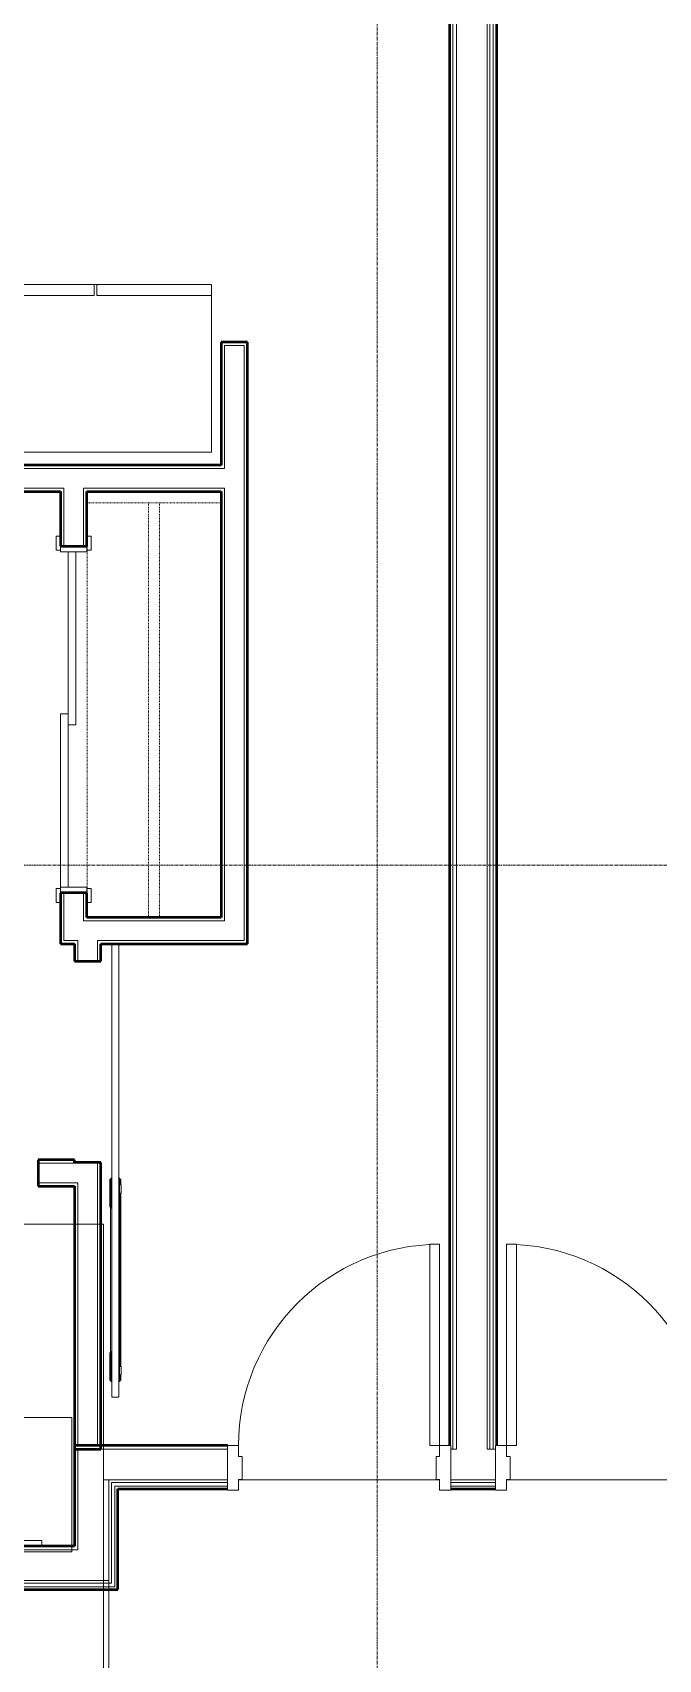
# Model space of a CAD drawing. Header units: inches. Extents: x -4218 to -1830, y 9767 to 12426.
# Drawn here: x -3216 to -3103.9, y 11705.1 to 11996.1 of the extents above; entities that cross this region are included whole.
import ezdxf

# ---------------------------------------------------------------- set-up
doc = ezdxf.new("R2010")
doc.units = ezdxf.units.IN
doc.header["$MEASUREMENT"] = 0
doc.linetypes.add('Dash', pattern=[0.25, 0.125, -0.125])
doc.linetypes.add('Grid Line 1_2_', pattern=[0.875, 0.5, -0.125, 0.125, -0.125])
for name, color, linetype, lineweight in [('0-1', 7, 'Continuous', 5), ('0-2', 252, 'Continuous', 9), ('0-3', 10, 'Continuous', 9), ('A-DOOR-1', 10, 'Continuous', 9), ('A-DOOR-2', 50, 'Continuous', 20), ('A-DOOR-3', 7, 'Continuous', 50), ('A-DOOR-FRAM-1', 50, 'Continuous', 20), ('A-FLOR-4', 192, 'Continuous', 9), ('A-WALL-1', 7, 'Continuous', 50), ('A-WALL-2', 250, 'Continuous', 13), ('I-WALL-1', 7, 'Continuous', 50), ('Q-CASE-2', 252, 'Continuous', 9), ('Q-CASE-3', 10, 'Continuous', 9), ('Q-CASE-HDLN-1', 10, 'Dash', 9), ('Q-SPCQ-1', 10, 'Continuous', 9), ('S-GRID-1', 1, 'Grid Line 1_2_', 9)]:
    doc.layers.add(name, color=color, linetype=linetype, lineweight=lineweight)

# ---------------------------------------------------------------- blocks, each defined once
blk = doc.blocks.new('SLIDING - FLUSH - 5-0 x 6-8-3203585-BACKGROUND - 2ND FLOOR')
at = {"layer": 'A-DOOR-1'}
for p, q in [((-30.25, 3), (-32.75, 3)), ((-32.75, 3), (-32.75, 2.25)), ((-30.25, 2.25), (-30.25, 3)), ((30.25, 3), (30.25, 2.25)), ((32.75, 3), (30.25, 3)), ((32.75, 2.25), (32.75, 3)), ((-32.75, 2.25), (-30.25, 2.25)), ((30.25, 2.25), (32.75, 2.25)), ((-30.25, -2.5), (-32.75, -2.5)), ((-32.75, -2.5), (-32.75, -3.25)), ((-30.25, -3.25), (-30.25, -2.5)), ((32.75, -2.5), (30.25, -2.5)), ((30.25, -2.5), (30.25, -3.25)), ((32.75, -3.25), (32.75, -2.5)), ((-32.75, -3.25), (-30.25, -3.25)), ((30.25, -3.25), (32.75, -3.25))]:
    blk.add_line(p, q, dxfattribs=at)
at = {"layer": 'A-DOOR-2'}
for p, q in [((1, 2.25), (-30, 2.25)), ((-30, 2.25), (-30, 0.87)), ((-30, 0.87), (1, 0.87)), ((30, 0.87), (-1, 0.87)), ((-1, 0.87), (-1, -0.5)), ((1, 0.87), (1, 2.25)), ((30, -0.5), (30, 0.87)), ((-1, -0.5), (30, -0.5))]:
    blk.add_line(p, q, dxfattribs=at)
at = {"layer": 'A-DOOR-FRAM-1'}
for p, q in [((-30, 2.25), (-31, 2.25)), ((-31, 2.25), (-31, -2.5)), ((-30, -2.5), (-30, 2.25)), ((31, 2.25), (30, 2.25)), ((30, 2.25), (30, -2.5)), ((31, -2.5), (31, 2.25)), ((-31, -2.5), (-30, -2.5)), ((30, -2.5), (31, -2.5))]:
    blk.add_line(p, q, dxfattribs=at)
blk = doc.blocks.new('Refrigerator_-_Side-by-Side_6047 - 36_ X 30_-1372843-BACKGROUND - 2ND FLOOR')
at = {"layer": 'Q-SPCQ-1'}
for p, q in [((-17.88, 15.58), (17.87, 15.58)), ((-17.88, -14.42), (-17.88, 15.58)), ((-17.88, 15.58), (-3.13, 15.58)), ((-17.88, 15.58), (-17.88, 13.58)), ((-3.13, 13.58), (-3.13, 15.58)), ((-2.63, 15.58), (17.87, 15.58)), ((-2.63, 15.58), (-2.63, 13.58)), ((17.87, 15.58), (17.87, -14.42)), ((17.87, 13.58), (17.87, 15.58)), ((-3.13, 13.58), (-17.88, 13.58)), ((17.87, 13.58), (-2.63, 13.58)), ((17.87, -14.42), (-17.88, -14.42))]:
    blk.add_line(p, q, dxfattribs=at)
blk = doc.blocks.new('BARN - FLUSH - 3-0 x 7-0 BARN DOOR-V156-BACKGROUND - 2ND FLOOR')
at = {"layer": 'A-DOOR-1'}
for p, q in [((21, -4.32), (-60, -4.32)), ((-60, -4.95), (-60, -4.32)), ((-60, -5.57), (-60, -4.95)), ((-60, -5.57), (21, -5.57)), ((-54.5, -5.67), (-56, -5.67)), ((-56, -5.67), (-56, -6)), ((-54.5, -6), (-54.5, -5.67)), ((-52, -4.07), (-26, -4.07)), ((-23.5, -6), (-23.5, -5.67)), ((-22, -5.67), (-23.5, -5.67)), ((-22, -5.67), (-22, -6)), ((21, -4.32), (21, -4.95)), ((21, -4.95), (21, -5.57)), ((-54.5, -6), (-56, -6)), ((-22, -6), (-23.5, -6))]:
    blk.add_line(p, q, dxfattribs=at)
at = {"layer": 'A-DOOR-3'}
for p, q in [((-52, -4.07), (-57, -4.07)), ((-57, -4.07), (-57, -4.32)), ((-57, -5.59), (-57, -5.82)), ((-52, -4.33), (-52, -4.07)), ((-21, -4.07), (-26, -4.07)), ((-26, -4.07), (-26, -4.32)), ((-21, -4.32), (-21, -4.07)), ((-21, -5.82), (-21, -5.59)), ((-57, -5.82), (-56, -5.82)), ((-54.5, -5.82), (-23.5, -5.82)), ((-22, -5.82), (-21, -5.82))]:
    blk.add_line(p, q, dxfattribs=at)
blk = doc.blocks.new('OD_CW_Closet - OD_CW_Closet-2508933-BACKGROUND - 2ND FLOOR')
at = {"layer": 'Q-CASE-HDLN-1'}
for p, q in [((74.9, 24), (0.74, 24)), ((0.74, 24), (0.74, 0)), ((74.9, 0), (74.9, 24)), ((0.74, 13), (74.9, 13)), ((0.74, 11), (74.9, 11)), ((0.74, 0), (74.9, 0))]:
    blk.add_line(p, q, dxfattribs=at)
blk = doc.blocks.new('Bath Vanity - Bath Vanity 60_-V167-BACKGROUND - 2ND FLOOR')
at = {"layer": 'Q-CASE-2'}
for p, q in [((-29.26, 1), (-29.26, 0)), ((30.74, 0.37), (30.74, 1)), ((30.74, 0), (30.74, 0.37)), ((-29.26, 0), (30.74, 0))]:
    blk.add_line(p, q, dxfattribs=at)
at = {"layer": 'Q-CASE-3'}
for p, q in [((30.74, 24), (-29.26, 24)), ((-29.26, 24), (-29.26, 1)), ((30.74, 1), (30.74, 24))]:
    blk.add_line(p, q, dxfattribs=at)
blk = doc.blocks.new('BATHROOM MIRROR - BATHROOM MIRROR 48_-V141-BACKGROUND - 2ND FLOOR')
at = {"layer": 'Q-CASE-3'}
for p, q in [((-23.26, -23), (24.74, -23)), ((-23.26, -23), (-23.26, -24)), ((24.74, -24), (24.74, -23)), ((24.74, -24), (-23.26, -24))]:
    blk.add_line(p, q, dxfattribs=at)
blk = doc.blocks.new('CTR - 1st Phase - Unit Layouts_rvt-1-BACKGROUND - 2ND FLOOR')
at = {"layer": 'A-WALL-1'}
for p, q in [((-3182.25, 11940.76), (-3182.25, 11918.75)), ((-3181.62, 11940.76), (-3182.25, 11940.76)), ((-3178.12, 11940.76), (-3181.62, 11940.76)), ((-3177.5, 11940.76), (-3178.12, 11940.76)), ((-3177.5, 11837.85), (-3177.5, 11940.76)), ((-3182.25, 11918.75), (-3335.1, 11918.75)), ((-3335.1, 11914), (-3211.02, 11914)), ((-3211.02, 11914), (-3211.02, 11904.26)), ((-3206.27, 11904.26), (-3206.27, 11914)), ((-3206.27, 11914), (-3182.25, 11914)), ((-3182.25, 11914), (-3182.25, 11837.85)), ((-3211.02, 11904.26), (-3206.27, 11904.26)), ((-3206.27, 11842.26), (-3211.02, 11842.26)), ((-3211.02, 11842.26), (-3211.02, 11833.1)), ((-3206.27, 11837.85), (-3206.27, 11842.26)), ((-3182.25, 11837.85), (-3206.27, 11837.85)), ((-3177.5, 11833.72), (-3177.5, 11837.85)), ((-3211.02, 11833.1), (-3210.4, 11833.1)), ((-3210.4, 11833.1), (-3208.5, 11833.1)), ((-3208.5, 11833.1), (-3208.5, 11830)), ((-3203.75, 11830), (-3203.75, 11833.1)), ((-3203.75, 11833.1), (-3177.5, 11833.1)), ((-3177.5, 11833.1), (-3177.5, 11833.72)), ((-3208.5, 11830), (-3203.75, 11830)), ((-3208.5, 11794.49), (-3215.02, 11794.49)), ((-3215.02, 11794.49), (-3215.02, 11789.74)), ((-3208.5, 11794), (-3208.5, 11794.49)), ((-3203.75, 11794), (-3208.5, 11794)), ((-3203.75, 11742.72), (-3203.75, 11794)), ((-3215.02, 11789.74), (-3208.5, 11789.74)), ((-3208.5, 11789.74), (-3208.5, 11742.72)), ((-3208.5, 11742.72), (-3207.87, 11742.72)), ((-3207.87, 11742.72), (-3204.37, 11742.72)), ((-3204.37, 11742.72), (-3203.75, 11742.72))]:
    blk.add_line(p, q, dxfattribs=at)
at = {"layer": 'A-WALL-2'}
for p, q in [((-3181.62, 11918.12), (-3181.62, 11940.13)), ((-3178.12, 11940.13), (-3181.62, 11940.13)), ((-3178.12, 11837.85), (-3178.12, 11940.13)), ((-3182.25, 11918.12), (-3334.47, 11918.12)), ((-3181.62, 11918.12), (-3182.25, 11918.12)), ((-3210.4, 11914.62), (-3334.47, 11914.62)), ((-3210.4, 11914.62), (-3210.4, 11914)), ((-3206.9, 11914.62), (-3206.9, 11914)), ((-3182.25, 11914.62), (-3206.9, 11914.62)), ((-3181.62, 11914.62), (-3182.25, 11914.62)), ((-3181.62, 11837.85), (-3181.62, 11914.62)), ((-3210.4, 11914), (-3210.4, 11904.26)), ((-3206.9, 11914), (-3206.9, 11904.26)), ((-3210.4, 11842.26), (-3210.4, 11833.72)), ((-3206.9, 11842.26), (-3206.9, 11837.22)), ((-3206.27, 11837.22), (-3206.9, 11837.22)), ((-3181.62, 11837.22), (-3206.27, 11837.22)), ((-3181.62, 11837.85), (-3181.62, 11837.22)), ((-3178.12, 11837.85), (-3178.12, 11837.22)), ((-3178.12, 11837.22), (-3178.12, 11833.72)), ((-3207.87, 11833.72), (-3210.4, 11833.72)), ((-3207.87, 11833.72), (-3207.87, 11833.1)), ((-3207.87, 11833.1), (-3207.87, 11830)), ((-3204.37, 11833.72), (-3204.37, 11833.1)), ((-3178.12, 11833.72), (-3204.37, 11833.72)), ((-3204.37, 11833.1), (-3204.37, 11830)), ((-3215.02, 11793.87), (-3208.5, 11793.87)), ((-3208.5, 11793.87), (-3207.87, 11793.87)), ((-3207.87, 11794), (-3207.87, 11793.87)), ((-3204.37, 11794), (-3204.37, 11743.35)), ((-3215.02, 11790.37), (-3208.5, 11790.37)), ((-3208.5, 11790.37), (-3207.87, 11790.37)), ((-3207.87, 11790.37), (-3207.87, 11743.35)), ((-3207.87, 11743.35), (-3204.37, 11743.35))]:
    blk.add_line(p, q, dxfattribs=at)
at = {"layer": '0-2'}
for name, p in [('Refrigerator_-_Side-by-Side_6047 - 36_ X 30_-1372843-BACKGROUND - 2ND FLOOR', (-3201.85, 11935.48)), ('Bath Vanity - Bath Vanity 60_-V167-BACKGROUND - 2ND FLOOR', (-3239.71, 11724.37)), ('BATHROOM MIRROR - BATHROOM MIRROR 48_-V141-BACKGROUND - 2ND FLOOR', (-3239.09, 11749.37))]:
    blk.add_blockref(name, p, dxfattribs=at)
for name, p, rotation in [('OD_CW_Closet - OD_CW_Closet-2508933-BACKGROUND - 2ND FLOOR', (-3206.25, 11912.74), 269.9999999999842), ('SLIDING - FLUSH - 5-0 x 6-8-3203585-BACKGROUND - 2ND FLOOR', (-3208.77, 11873.26), 90.00000000002521), ('BARN - FLUSH - 3-0 x 7-0 BARN DOOR-V156-BACKGROUND - 2ND FLOOR', (-3206.12, 11812), 90.00000000000244)]:
    blk.add_blockref(name, p, dxfattribs=dict(at, rotation=rotation))
blk = doc.blocks.new('HOLLOW METAL - UNIT DOOR-2191977-BACKGROUND - 2ND FLOOR')
at = {"layer": 'A-DOOR-1'}
blk.add_arc((18, -4.125), 36, 180, 270, dxfattribs=at)
at = {"layer": 'A-DOOR-2'}
for p, q in [((16.25, -4.125), (18, -4.125)), ((16.25, -40.125), (16.25, -4.125)), ((18, -4.125), (18, -40.125)), ((18, -40.125), (16.25, -40.125))]:
    blk.add_line(p, q, dxfattribs=at)
at = {"layer": 'A-DOOR-FRAM-1'}
for p, q in [((-20, 3.875), (-18, 3.875)), ((-20, -4.125), (-20, 3.875)), ((-18, 3.875), (-18, 1.9375)), ((18, 3.875), (20, 3.875)), ((18, 1.9375), (18, 3.875)), ((20, 3.875), (20, -4.125)), ((-18, 1.9375), (-17.375, 1.9375)), ((-17.375, 1.9375), (-17.375, -2.1875)), ((17.375, 1.9375), (18, 1.9375)), ((17.375, -2.1875), (17.375, 1.9375)), ((-18, -2.1875), (-18, -4.125)), ((-17.375, -2.1875), (-18, -2.1875)), ((18, -2.1875), (17.375, -2.1875)), ((18, -4.125), (18, -2.1875)), ((-18, -4.125), (-20, -4.125)), ((20, -4.125), (18, -4.125))]:
    blk.add_line(p, q, dxfattribs=at)
blk = doc.blocks.new('HOLLOW METAL - UNIT DOOR-2191978-BACKGROUND - 2ND FLOOR')
at = {"layer": 'A-DOOR-1'}
blk.add_arc((18, 4.125), 36, 90, 180, dxfattribs=at)
at = {"layer": 'A-DOOR-2'}
for p, q in [((18, 40.125), (16.25, 40.125)), ((16.25, 40.125), (16.25, 4.125)), ((18, 4.125), (18, 40.125)), ((16.25, 4.125), (18, 4.125))]:
    blk.add_line(p, q, dxfattribs=at)
at = {"layer": 'A-DOOR-FRAM-1'}
for p, q in [((-18, 4.125), (-20, 4.125)), ((-20, 4.125), (-20, -3.875)), ((-18, 2.1875), (-18, 4.125)), ((18, 4.125), (18, 2.1875)), ((20, 4.125), (18, 4.125)), ((20, -3.875), (20, 4.125)), ((-17.375, 2.1875), (-18, 2.1875)), ((-17.375, -1.9375), (-17.375, 2.1875)), ((18, 2.1875), (17.375, 2.1875)), ((17.375, 2.1875), (17.375, -1.9375)), ((-18, -3.875), (-18, -1.9375)), ((-18, -1.9375), (-17.375, -1.9375)), ((17.375, -1.9375), (18, -1.9375)), ((18, -1.9375), (18, -3.875)), ((-20, -3.875), (-18, -3.875)), ((18, -3.875), (20, -3.875))]:
    blk.add_line(p, q, dxfattribs=at)
blk = doc.blocks.new('CTR - 1st Phase - Common Walls_rvt-1-BACKGROUND - 2ND FLOOR')
at = {"layer": 'A-WALL-2'}
for p, q in [((-3140.75, 11743.36), (-3140.75, 12110.34)), ((-3140.12, 11743.36), (-3140.12, 12110.34)), ((-3134.62, 11743.36), (-3134.62, 12110.34)), ((-3134.12, 11743.36), (-3134.12, 12110.34)), ((-3133.5, 11743.36), (-3133.5, 12110.34)), ((-3140.75, 11743.36), (-3140.75, 11742.74)), ((-3140.12, 11743.36), (-3140.12, 11742.74)), ((-3134.62, 11743.36), (-3134.62, 11742.74)), ((-3134.12, 11743.36), (-3134.12, 11742.74)), ((-3133.5, 11743.36), (-3133.5, 11742.74)), ((-3181.12, 11742.74), (-3207.87, 11742.74)), ((-3207.87, 11737.24), (-3207.87, 11742.74)), ((-3140.75, 11742.74), (-3141.12, 11742.74)), ((-3140.12, 11742.74), (-3140.75, 11742.74)), ((-3140.12, 11742.74), (-3140.75, 11742.74)), ((-3134.12, 11742.74), (-3134.62, 11742.74)), ((-3134.12, 11742.74), (-3134.62, 11742.74)), ((-3133.5, 11742.74), (-3134.12, 11742.74)), ((-3133.5, 11742.74), (-3134.12, 11742.74)), ((-3133.12, 11742.74), (-3133.5, 11742.74)), ((-3207.87, 11735.61), (-3207.87, 11737.24)), ((-3181.12, 11737.24), (-3202.37, 11737.24)), ((-3202.37, 11736.74), (-3202.37, 11737.24)), ((-3133.12, 11737.24), (-3141.12, 11737.24)), ((-3207.87, 11735.61), (-3207.87, 11724.74)), ((-3202.37, 11735.61), (-3202.37, 11736.74)), ((-3202.37, 11735.61), (-3202.37, 11719.24)), ((-3181.12, 11736.74), (-3201.87, 11736.74)), ((-3201.87, 11736.11), (-3201.87, 11736.74)), ((-3201.87, 11735.61), (-3201.87, 11736.11)), ((-3201.87, 11735.61), (-3201.87, 11718.74)), ((-3181.12, 11736.11), (-3201.25, 11736.11)), ((-3201.25, 11735.61), (-3201.25, 11736.11)), ((-3201.25, 11735.61), (-3201.25, 11718.11)), ((-3133.12, 11736.74), (-3141.12, 11736.74)), ((-3133.12, 11736.11), (-3141.12, 11736.11)), ((-3335.1, 11724.74), (-3208.5, 11724.74)), ((-3207.87, 11724.74), (-3208.5, 11724.74)), ((-3341.72, 11719.24), (-3208.5, 11719.24)), ((-3341.72, 11718.74), (-3208.5, 11718.74)), ((-3341.72, 11718.11), (-3208.5, 11718.11)), ((-3207.87, 11719.24), (-3208.5, 11719.24)), ((-3202.37, 11718.74), (-3208.5, 11718.74)), ((-3201.87, 11718.11), (-3208.5, 11718.11)), ((-3202.37, 11719.24), (-3207.87, 11719.24)), ((-3201.87, 11718.74), (-3202.37, 11718.74)), ((-3201.25, 11718.11), (-3201.87, 11718.11))]:
    blk.add_line(p, q, dxfattribs=at)
at = {"layer": 'I-WALL-1'}
for p, q in [((-3141.37, 12110.34), (-3141.37, 11743.36)), ((-3132.87, 11743.36), (-3132.87, 12110.34)), ((-3181.12, 11743.36), (-3208.5, 11743.36)), ((-3208.5, 11743.36), (-3208.5, 11742.74)), ((-3208.5, 11742.74), (-3208.5, 11735.61)), ((-3208.5, 11735.61), (-3208.5, 11725.36)), ((-3200.75, 11735.61), (-3181.12, 11735.61)), ((-3200.75, 11717.61), (-3200.75, 11735.61)), ((-3141.12, 11735.61), (-3133.12, 11735.61)), ((-3208.5, 11725.36), (-3334.47, 11725.36)), ((-3342.97, 11717.61), (-3208.5, 11717.61)), ((-3208.5, 11717.61), (-3201.25, 11717.61)), ((-3201.25, 11717.61), (-3200.75, 11717.61))]:
    blk.add_line(p, q, dxfattribs=at)
at = {"layer": '0-3'}
blk.add_blockref('HOLLOW METAL - UNIT DOOR-2191978-BACKGROUND - 2ND FLOOR', (-3161.12, 11739.24), dxfattribs=at)
at = {"layer": '0-3', "rotation": 180}
blk.add_blockref('HOLLOW METAL - UNIT DOOR-2191977-BACKGROUND - 2ND FLOOR', (-3113.12, 11739.24), dxfattribs=at)

msp = doc.modelspace()

# ---------------------------------------------------------------- linework, layer by layer
at = {"layer": 'A-FLOR-4'}
for p, q in [((-3304.51, 11782.99), (-3203.32, 11782.99)), ((-3203.32, 11782.99), (-3203.32, 11542.99)), ((-3181.12, 11737.24), (-3203.32, 11737.24)), ((-3202.37, 11737.24), (-3202.37, 11718.11)), ((-3179.12, 11737.24), (-3143.12, 11737.24)), ((-3141.12, 11737.24), (-3133.12, 11737.24)), ((-3131.12, 11737.24), (-3095.12, 11737.24)), ((-3202.37, 11718.08), (-3202.37, 11646.74))]:
    msp.add_line(p, q, dxfattribs=at)
at = {"layer": 'S-GRID-1'}
for p, q in [((-3154.32, 9836.18), (-3154.32, 12376.81)), ((-1830.2, 11847.19), (-4168.71, 11847.19))]:
    msp.add_line(p, q, dxfattribs=at)

# ---------------------------------------------------------------- block references
at = {"layer": '0-1'}
for name in ['CTR - 1st Phase - Unit Layouts_rvt-1-BACKGROUND - 2ND FLOOR', 'CTR - 1st Phase - Common Walls_rvt-1-BACKGROUND - 2ND FLOOR']:
    msp.add_blockref(name, (0, 0), dxfattribs=at)

doc.saveas('drawing.dxf')
